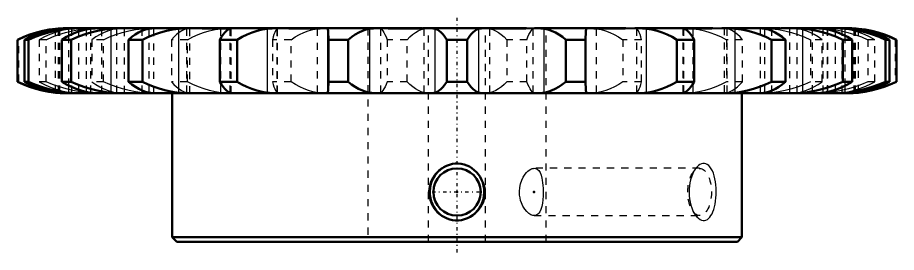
# Model space of a CAD drawing. Header units: millimetres. Extents: x -1 to 416, y -1 to 282.
# Drawn here: x 66.5 to 189.9, y 249.2 to 282.2 of the extents above; entities that cross this region are included whole.
import ezdxf

# ---------------------------------------------------------------- set-up
doc = ezdxf.new("R2010")
doc.units = ezdxf.units.MM
doc.linetypes.add('Center', pattern=[1.5, 0.45, -0.5, 0.05, -0.5])
doc.linetypes.add('Dashed', pattern=[2, 1, -1])
for name, color, linetype, lineweight in [('2d ConnectionPoints', 7, 'Continuous', 50), ('AM_4', 3, 'Continuous', 25), ('AM_5', 3, 'Continuous', 25), ('center', 4, 'Center', 25), ('hidden', 3, 'Dashed', 25), ('vis', 1, 'Continuous', 50)]:
    doc.layers.add(name, color=color, linetype=linetype, lineweight=lineweight)

# ---------------------------------------------------------------- blocks, each defined once
blk = doc.blocks.new('6_C_SPB10B23_N_25_0_in_C_SPB10B23_N_25_900')
at = {"layer": 'AM_4'}
for p, q in [((71.84, 280.57), (71.84, 280.66)), ((73.72, 279.68), (73.72, 280.66)), ((79.64, 271.68), (79.64, 280.66)), ((89.17, 271.68), (89.17, 280.66)), ((101.59, 271.68), (101.59, 280.66)), ((110.06, 271.68), (110.06, 280.66)), ((115.98, 271.68), (115.98, 280.66)), ((125.13, 271.68), (125.13, 280.66)), ((131.28, 271.68), (131.28, 280.66)), ((140.43, 271.68), (140.43, 280.66)), ((146.35, 271.68), (146.35, 280.66)), ((154.82, 271.68), (154.82, 280.66)), ((167.24, 271.68), (167.24, 280.66)), ((176.77, 271.68), (176.77, 280.66)), ((182.69, 279.68), (182.69, 280.66)), ((184.57, 280.57), (184.57, 280.66)), ((73.72, 271.68), (73.72, 272.66)), ((182.69, 271.68), (182.69, 272.66)), ((71.84, 271.68), (71.84, 271.77)), ((184.57, 271.68), (184.57, 271.77))]:
    blk.add_line(p, q, dxfattribs=at)
at = {"layer": 'AM_5'}
blk.add_arc((128.21, 257.72), 4, 75, 15, dxfattribs=at)
at = {"layer": 'center'}
for p, q in [((128.21, 249.22), (128.21, 282.24)), ((124.72, 257.72), (131.69, 257.72))]:
    blk.add_line(p, q, dxfattribs=at)
at = {"layer": 'hidden'}
for p, q in [((71.84, 271.77), (71.84, 280.57)), ((72.26, 271.68), (72.26, 280.66)), ((72.47, 271.68), (72.47, 280.66)), ((74.04, 280.75), (73.94, 280.75)), ((74.14, 271.68), (74.14, 280.66)), ((74.36, 280.72), (74.37, 280.72)), ((74.69, 280.72), (74.64, 280.73)), ((74.69, 280.72), (76.72, 280.72)), ((74.78, 280.72), (74.9, 280.73)), ((75.05, 280.72), (74.8, 280.73)), ((75.13, 271.62), (75.13, 280.72)), ((75.25, 280.74), (75.46, 280.75)), ((76.2, 271.68), (76.2, 280.66)), ((76.21, 271.62), (76.21, 280.72)), ((76.82, 271.68), (76.82, 280.66)), ((77.39, 280.72), (82.89, 280.72)), ((78.11, 280.75), (77.76, 280.74)), ((78.36, 271.62), (78.36, 280.72)), ((80.45, 271.68), (80.45, 280.66)), ((81.53, 271.62), (81.53, 280.72)), ((83.99, 271.68), (83.99, 280.66)), ((84.97, 271.68), (84.97, 280.66)), ((85.35, 280.72), (92.41, 280.72)), ((85.92, 280.75), (85.54, 280.74)), ((85.66, 271.61), (85.66, 280.74)), ((90.3, 271.68), (90.3, 280.66)), ((90.68, 271.6), (90.68, 280.75)), ((95.07, 271.68), (95.07, 280.66)), ((96.09, 280.72), (104.6, 280.72)), ((96.45, 280.75), (96.12, 280.75)), ((96.34, 271.68), (96.34, 280.66)), ((96.85, 280.75), (96.36, 280.74)), ((96.5, 271.61), (96.5, 280.74)), ((102.96, 271.68), (102.96, 280.66)), ((103, 271.64), (103, 280.71)), ((108.6, 271.68), (108.6, 280.66)), ((108.95, 280.72), (118.53, 280.72)), ((109.66, 280.75), (109, 280.75)), ((110.1, 280.75), (109.78, 280.74)), ((115.71, 280.72), (115.71, 250.72)), ((117.5, 271.68), (117.5, 280.66)), ((123.23, 280.72), (133.18, 280.72)), ((124.23, 280.75), (123.29, 280.75)), ((123.58, 271.68), (123.58, 280.66)), ((124.21, 250.72), (124.21, 280.72)), ((124.71, 280.75), (124.45, 280.74)), ((131.96, 280.74), (131.7, 280.75)), ((132.21, 250.72), (132.21, 280.72)), ((132.83, 271.68), (132.83, 280.66)), ((137.88, 280.72), (147.46, 280.72)), ((139.1, 280.75), (137.97, 280.75)), ((138.91, 271.68), (138.91, 280.66)), ((139.57, 280.75), (139.39, 280.74)), ((140.71, 250.72), (140.71, 280.72)), ((146.62, 280.74), (146.31, 280.75)), ((147.81, 271.68), (147.81, 280.66)), ((151.81, 280.72), (160.32, 280.72)), ((153.17, 280.75), (151.92, 280.75)), ((153.41, 280.71), (153.41, 271.64)), ((153.45, 271.68), (153.45, 280.66)), ((160.07, 280.74), (159.56, 280.75)), ((159.91, 280.74), (159.91, 271.61)), ((160.07, 271.68), (160.07, 280.66)), ((161.34, 271.68), (161.34, 280.66)), ((164, 280.72), (171.06, 280.72)), ((165.38, 280.75), (164.1, 280.75)), ((165.73, 280.75), (165.73, 271.6)), ((166.11, 271.68), (166.11, 280.66)), ((170.87, 280.74), (170.5, 280.75)), ((170.75, 280.74), (170.75, 271.61)), ((171.44, 271.68), (171.44, 280.66)), ((172.42, 271.68), (172.42, 280.66)), ((174.84, 280.75), (173.51, 280.75)), ((173.52, 280.72), (179.03, 280.72)), ((174.88, 280.72), (174.88, 271.62)), ((175.96, 271.68), (175.96, 280.66)), ((178.05, 280.72), (178.05, 271.62)), ((178.65, 280.74), (178.29, 280.75)), ((179.59, 271.68), (179.59, 280.66)), ((179.69, 280.72), (181.72, 280.72)), ((180.84, 280.75), (179.73, 280.75)), ((180.2, 280.72), (180.2, 271.62)), ((180.21, 271.68), (180.21, 280.66)), ((180.95, 280.75), (181.16, 280.74)), ((181.28, 280.72), (181.28, 271.62)), ((181.62, 280.73), (181.36, 280.72)), ((181.52, 280.73), (181.62, 280.72)), ((181.77, 280.73), (181.72, 280.72)), ((182.04, 280.72), (182.06, 280.72)), ((182.27, 271.68), (182.27, 280.66)), ((182.69, 280.74), (182.35, 280.75)), ((183.94, 271.68), (183.94, 280.66)), ((184.15, 271.68), (184.15, 280.66)), ((184.57, 271.77), (184.57, 280.57)), ((66.71, 279.12), (66.52, 279.12)), ((66.71, 273.22), (66.71, 279.12)), ((69.56, 279.12), (69.56, 273.22)), ((70.52, 279.12), (69.56, 279.12)), ((70.52, 273.22), (70.52, 279.12)), ((73.72, 272.66), (73.72, 279.68)), ((76.94, 279.12), (76.94, 273.22)), ((78.6, 279.12), (76.94, 279.12)), ((78.6, 273.22), (78.6, 279.12)), ((88.13, 279.12), (88.13, 273.22)), ((90.36, 279.12), (88.13, 279.12)), ((90.36, 273.22), (90.36, 279.12)), ((102.3, 279.12), (102.3, 273.22)), ((104.93, 279.12), (102.3, 279.12)), ((104.93, 273.22), (104.93, 279.12)), ((118.38, 279.12), (118.38, 273.22)), ((121.22, 279.12), (118.38, 279.12)), ((121.22, 273.22), (121.22, 279.12)), ((135.19, 279.12), (135.19, 273.22)), ((138.03, 279.12), (135.19, 279.12)), ((138.03, 273.22), (138.03, 279.12)), ((151.48, 279.12), (151.48, 273.22)), ((154.11, 279.12), (151.48, 279.12)), ((154.11, 273.22), (154.11, 279.12)), ((166.05, 279.12), (166.05, 273.22)), ((168.28, 279.12), (166.05, 279.12)), ((168.28, 273.22), (168.28, 279.12)), ((177.81, 279.12), (177.81, 273.22)), ((179.47, 279.12), (177.81, 279.12)), ((179.47, 273.22), (179.47, 279.12)), ((182.69, 272.66), (182.69, 279.68)), ((185.89, 279.12), (185.89, 273.22)), ((186.85, 279.12), (185.89, 279.12)), ((186.85, 273.22), (186.85, 279.12)), ((189.7, 279.12), (189.7, 273.22)), ((189.89, 279.12), (189.7, 279.12)), ((66.71, 273.22), (66.52, 273.22)), ((70.52, 273.22), (69.56, 273.22)), ((78.6, 273.22), (76.94, 273.22)), ((90.36, 273.22), (88.13, 273.22)), ((104.93, 273.22), (102.3, 273.22)), ((121.22, 273.22), (118.38, 273.22)), ((138.03, 273.22), (135.19, 273.22)), ((154.11, 273.22), (151.48, 273.22)), ((168.28, 273.22), (166.05, 273.22)), ((179.47, 273.22), (177.81, 273.22)), ((186.85, 273.22), (185.89, 273.22)), ((189.89, 273.22), (189.7, 273.22)), ((73.72, 271.6), (74.06, 271.6)), ((74.36, 271.62), (74.37, 271.62)), ((74.64, 271.62), (74.69, 271.62)), ((74.69, 271.62), (76.72, 271.62)), ((74.89, 271.62), (74.79, 271.62)), ((74.79, 271.61), (75.05, 271.62)), ((75.46, 271.6), (75.25, 271.6)), ((75.57, 271.6), (76.68, 271.6)), ((77.38, 271.62), (82.89, 271.62)), ((77.76, 271.6), (78.12, 271.6)), ((81.57, 271.6), (82.9, 271.6)), ((85.35, 271.62), (92.41, 271.62)), ((85.54, 271.6), (85.91, 271.6)), ((88.21, 271.62), (88.21, 271.6)), ((91.03, 271.6), (96.44, 271.6)), ((96.09, 271.62), (104.6, 271.62)), ((96.34, 271.6), (96.85, 271.6)), ((103.24, 271.6), (109.63, 271.6)), ((108.95, 271.62), (118.53, 271.62)), ((109.79, 271.6), (110.1, 271.6)), ((116.84, 271.6), (117.02, 271.6)), ((117.31, 271.6), (124.19, 271.6)), ((123.23, 271.62), (133.18, 271.62)), ((124.45, 271.6), (124.71, 271.6)), ((131.7, 271.6), (131.96, 271.6)), ((132.18, 271.6), (139.05, 271.6)), ((137.88, 271.62), (147.46, 271.62)), ((146.31, 271.6), (146.63, 271.6)), ((146.75, 271.6), (153.12, 271.6)), ((151.81, 271.62), (160.32, 271.62)), ((159.56, 271.6), (160.05, 271.6)), ((159.96, 271.6), (165.31, 271.6)), ((164, 271.62), (171.06, 271.62)), ((168.21, 271.6), (168.21, 271.62)), ((170.49, 271.6), (170.87, 271.6)), ((173.52, 271.62), (179.02, 271.62)), ((178.3, 271.6), (178.65, 271.6)), ((179.69, 271.62), (181.72, 271.62)), ((181.16, 271.6), (180.95, 271.6)), ((181.36, 271.62), (181.61, 271.61)), ((181.63, 271.62), (181.51, 271.61)), ((181.72, 271.62), (181.77, 271.62)), ((182.04, 271.62), (182.06, 271.62)), ((182.37, 271.6), (182.47, 271.6)), ((162.26, 261.05), (139.03, 261.05)), ((161.65, 260.93), (161.3, 260.44)), ((161.52, 260.73), (161.46, 260.63)), ((161.65, 260.94), (161.52, 260.73)), ((139.03, 254.4), (162.26, 254.4)), ((161.3, 255.01), (161.65, 254.51))]:
    blk.add_line(p, q, dxfattribs=at)
for points in [[(66.71, 279.12), (67.58, 279.51), (68.48, 279.84), (69.38, 280.12), (70.33, 280.36), (71.29, 280.54), (72.26, 280.66)], [(74.14, 280.66), (73.36, 280.54), (72.59, 280.37), (71.83, 280.14), (71.06, 279.86), (70.3, 279.52), (69.56, 279.12)], [(70.52, 279.12), (71.41, 279.51), (72.32, 279.84), (73.25, 280.12), (74.22, 280.36), (75.21, 280.54), (76.2, 280.66)], [(73.72, 280.74), (73.59, 280.74), (73.27, 280.73), (72.95, 280.72), (72.61, 280.69), (72.26, 280.66)], [(73.75, 280.74), (73.87, 280.74), (74.13, 280.73), (74.37, 280.72)], [(74.64, 280.73), (74.61, 280.73), (74.41, 280.74), (74.18, 280.74), (73.97, 280.75)], [(74.8, 280.73), (74.63, 280.74), (74.31, 280.74), (74.04, 280.75)], [(74.14, 280.66), (74.46, 280.7), (74.76, 280.72), (74.78, 280.72)], [(74.9, 280.73), (75.05, 280.74), (75.25, 280.74)], [(77.06, 280.72), (76.92, 280.72), (76.56, 280.69), (76.2, 280.66)], [(80.45, 280.66), (79.86, 280.54), (79.27, 280.37), (78.68, 280.14), (78.09, 279.86), (77.51, 279.52), (76.94, 279.12)], [(77.76, 280.74), (77.61, 280.74), (77.27, 280.73), (77.06, 280.72)], [(78.31, 280.72), (78.28, 280.73), (78.18, 280.74), (78.05, 280.74), (77.93, 280.75)], [(79.35, 280.72), (79.18, 280.73), (78.82, 280.74), (78.44, 280.74), (78.11, 280.75)], [(78.6, 279.12), (79.44, 279.51), (80.31, 279.84), (81.19, 280.12), (82.12, 280.36), (83.05, 280.54), (83.99, 280.66)], [(80.45, 280.66), (80.69, 280.7), (80.9, 280.72), (80.92, 280.72)], [(80.92, 280.72), (81.09, 280.74), (81.22, 280.74)], [(81.22, 280.74), (81.25, 280.74), (81.33, 280.75)], [(84.83, 280.72), (84.69, 280.72), (84.34, 280.69), (83.99, 280.66)], [(85.54, 280.74), (85.39, 280.74), (85.04, 280.73), (84.83, 280.72)], [(85.66, 280.74), (85.65, 280.74), (85.61, 280.75)], [(90.3, 280.66), (89.93, 280.54), (89.57, 280.37), (89.21, 280.14), (88.84, 279.86), (88.48, 279.52), (88.13, 279.12)], [(90.3, 280.66), (90.44, 280.7), (90.55, 280.72), (90.63, 280.74), (90.64, 280.74)], [(90.36, 279.12), (91.1, 279.51), (91.85, 279.84), (92.62, 280.12), (93.43, 280.36), (94.25, 280.54), (95.07, 280.66)], [(95.82, 280.72), (95.69, 280.72), (95.37, 280.69), (95.07, 280.66)], [(96.36, 280.74), (96.34, 280.74), (96.01, 280.73), (95.82, 280.72)], [(102.96, 280.66), (102.85, 280.54), (102.74, 280.37), (102.63, 280.14), (102.51, 279.86), (102.4, 279.52), (102.3, 279.12)], [(102.96, 280.66), (103, 280.7), (103, 280.71)], [(104.93, 279.12), (105.5, 279.51), (106.09, 279.84), (106.69, 280.12), (107.32, 280.36), (107.96, 280.54), (108.6, 280.66)], [(109.21, 280.72), (109.1, 280.72), (108.84, 280.69), (108.6, 280.66)], [(109.78, 280.74), (109.66, 280.74), (109.37, 280.73), (109.21, 280.72)], [(117.02, 280.74), (116.97, 280.74), (116.84, 280.75)], [(117.3, 280.72), (117.16, 280.74), (117.02, 280.74)], [(117.5, 280.66), (117.42, 280.7), (117.3, 280.72), (117.3, 280.72)], [(117.5, 280.66), (117.65, 280.54), (117.8, 280.37), (117.94, 280.14), (118.09, 279.86), (118.24, 279.52), (118.38, 279.12)], [(121.22, 279.12), (121.59, 279.51), (121.97, 279.84), (122.36, 280.12), (122.76, 280.36), (123.17, 280.54), (123.58, 280.66)], [(124.01, 280.72), (123.93, 280.72), (123.75, 280.69), (123.58, 280.66)], [(124.45, 280.74), (124.35, 280.74), (124.13, 280.73), (124.01, 280.72)], [(132.41, 280.72), (132.17, 280.74), (131.96, 280.74)], [(132.83, 280.66), (132.64, 280.7), (132.42, 280.72), (132.41, 280.72)], [(132.83, 280.66), (133.23, 280.54), (133.62, 280.37), (134.02, 280.14), (134.42, 279.86), (134.81, 279.52), (135.19, 279.12)], [(138.03, 279.12), (138.17, 279.51), (138.31, 279.84), (138.46, 280.12), (138.61, 280.36), (138.76, 280.54), (138.91, 280.66)], [(139.12, 280.72), (139.07, 280.72), (138.98, 280.69), (138.91, 280.66)], [(139.39, 280.74), (139.33, 280.74), (139.19, 280.73), (139.12, 280.72)], [(147.21, 280.72), (146.9, 280.74), (146.62, 280.74)], [(147.81, 280.66), (147.53, 280.7), (147.23, 280.72), (147.21, 280.72)], [(147.81, 280.66), (148.43, 280.54), (149.05, 280.37), (149.66, 280.14), (150.28, 279.86), (150.89, 279.52), (151.48, 279.12)], [(153.41, 280.71), (153.42, 280.69), (153.45, 280.66)], [(154.11, 279.12), (154.01, 279.51), (153.9, 279.84), (153.79, 280.12), (153.68, 280.36), (153.56, 280.54), (153.45, 280.66)], [(160.6, 280.72), (160.23, 280.74), (160.07, 280.74)], [(161.34, 280.66), (160.99, 280.7), (160.63, 280.72), (160.6, 280.72)], [(161.34, 280.66), (162.14, 280.54), (162.93, 280.37), (163.72, 280.14), (164.51, 279.86), (165.29, 279.52), (166.05, 279.12)], [(165.77, 280.74), (165.81, 280.73), (165.88, 280.72), (165.98, 280.69), (166.11, 280.66)], [(168.28, 279.12), (167.94, 279.51), (167.59, 279.84), (167.23, 280.12), (166.86, 280.36), (166.49, 280.54), (166.11, 280.66)], [(170.8, 280.75), (170.78, 280.75), (170.75, 280.74), (170.75, 280.74)], [(171.59, 280.72), (171.2, 280.74), (170.87, 280.74)], [(172.42, 280.66), (172.02, 280.7), (171.62, 280.72), (171.59, 280.72)], [(172.42, 280.66), (173.33, 280.54), (174.24, 280.37), (175.14, 280.14), (176.05, 279.86), (176.94, 279.52), (177.81, 279.12)], [(175.08, 280.75), (175.1, 280.75), (175.2, 280.74)], [(175.2, 280.74), (175.25, 280.74), (175.39, 280.73), (175.49, 280.72)], [(175.49, 280.72), (175.56, 280.72), (175.75, 280.69), (175.96, 280.66)], [(179.47, 279.12), (178.92, 279.51), (178.35, 279.84), (177.78, 280.12), (177.18, 280.36), (176.57, 280.54), (175.96, 280.66)], [(178.29, 280.75), (178.17, 280.75), (177.79, 280.74), (177.42, 280.73), (177.06, 280.72)], [(178.48, 280.75), (178.43, 280.75), (178.29, 280.74), (178.18, 280.73), (178.1, 280.72)], [(179.36, 280.72), (178.97, 280.74), (178.65, 280.74)], [(180.21, 280.66), (179.8, 280.7), (179.39, 280.72), (179.36, 280.72)], [(180.21, 280.66), (181.17, 280.54), (182.13, 280.37), (183.08, 280.14), (184.03, 279.86), (184.98, 279.52), (185.89, 279.12)], [(181.16, 280.74), (181.25, 280.74), (181.48, 280.73), (181.52, 280.73)], [(182.35, 280.75), (182.27, 280.75), (181.95, 280.74), (181.64, 280.73), (181.62, 280.73)], [(181.62, 280.72), (181.72, 280.72), (181.99, 280.69), (182.27, 280.66)], [(182.45, 280.75), (182.36, 280.75), (182.12, 280.74), (181.9, 280.73), (181.77, 280.73)], [(182.04, 280.72), (182.15, 280.73), (182.4, 280.74), (182.66, 280.74)], [(186.85, 279.12), (186.13, 279.51), (185.4, 279.84), (184.65, 280.12), (183.86, 280.36), (183.07, 280.54), (182.27, 280.66)], [(184.15, 280.66), (183.75, 280.7), (183.36, 280.72), (182.98, 280.74), (182.69, 280.74)], [(184.15, 280.66), (185.09, 280.54), (186.02, 280.37), (186.95, 280.14), (187.88, 279.86), (188.8, 279.52), (189.7, 279.12)], [(72.26, 271.68), (71.32, 271.8), (70.39, 271.98), (69.46, 272.2), (68.53, 272.49), (67.61, 272.83), (66.71, 273.22)], [(69.56, 273.22), (70.28, 272.84), (71.01, 272.5), (71.76, 272.22), (72.55, 271.99), (73.34, 271.81), (74.14, 271.68)], [(76.2, 271.68), (75.24, 271.8), (74.28, 271.98), (73.33, 272.2), (72.38, 272.49), (71.43, 272.83), (70.52, 273.22)], [(76.94, 273.22), (77.49, 272.84), (78.06, 272.5), (78.63, 272.22), (79.23, 271.99), (79.84, 271.81), (80.45, 271.68)], [(83.99, 271.68), (83.08, 271.8), (82.17, 271.98), (81.27, 272.2), (80.36, 272.49), (79.47, 272.83), (78.6, 273.22)], [(88.13, 273.22), (88.47, 272.84), (88.82, 272.5), (89.18, 272.22), (89.55, 271.99), (89.92, 271.81), (90.3, 271.68)], [(95.07, 271.68), (94.27, 271.8), (93.48, 271.98), (92.69, 272.2), (91.9, 272.49), (91.12, 272.83), (90.36, 273.22)], [(102.3, 273.22), (102.4, 272.84), (102.51, 272.5), (102.62, 272.22), (102.73, 271.99), (102.85, 271.81), (102.96, 271.68)], [(108.6, 271.68), (107.98, 271.8), (107.36, 271.98), (106.75, 272.2), (106.13, 272.49), (105.52, 272.83), (104.93, 273.22)], [(118.38, 273.22), (118.24, 272.84), (118.1, 272.5), (117.95, 272.22), (117.8, 271.99), (117.65, 271.81), (117.5, 271.68)], [(123.58, 271.68), (123.18, 271.8), (122.79, 271.98), (122.39, 272.2), (121.99, 272.49), (121.6, 272.83), (121.22, 273.22)], [(135.19, 273.22), (134.82, 272.84), (134.44, 272.5), (134.05, 272.22), (133.65, 271.99), (133.24, 271.81), (132.83, 271.68)], [(138.91, 271.68), (138.76, 271.8), (138.61, 271.98), (138.47, 272.2), (138.32, 272.49), (138.17, 272.83), (138.03, 273.22)], [(151.48, 273.22), (150.91, 272.84), (150.32, 272.5), (149.72, 272.22), (149.09, 271.99), (148.45, 271.81), (147.81, 271.68)], [(153.45, 271.68), (153.56, 271.8), (153.67, 271.98), (153.78, 272.2), (153.9, 272.49), (154.01, 272.83), (154.11, 273.22)], [(166.05, 273.22), (165.31, 272.84), (164.56, 272.5), (163.79, 272.22), (162.98, 271.99), (162.16, 271.81), (161.34, 271.68)], [(166.11, 271.68), (166.48, 271.8), (166.84, 271.98), (167.2, 272.2), (167.57, 272.49), (167.93, 272.83), (168.28, 273.22)], [(177.81, 273.22), (176.97, 272.84), (176.1, 272.5), (175.22, 272.22), (174.29, 271.99), (173.36, 271.81), (172.42, 271.68)], [(175.96, 271.68), (176.55, 271.8), (177.14, 271.98), (177.73, 272.2), (178.32, 272.49), (178.9, 272.83), (179.47, 273.22)], [(185.89, 273.22), (185, 272.84), (184.09, 272.5), (183.16, 272.22), (182.19, 271.99), (181.2, 271.81), (180.21, 271.68)], [(182.27, 271.68), (183.05, 271.8), (183.82, 271.98), (184.58, 272.2), (185.35, 272.49), (186.11, 272.83), (186.85, 273.22)], [(189.7, 273.22), (188.83, 272.84), (187.93, 272.5), (187.03, 272.22), (186.08, 271.99), (185.12, 271.81), (184.15, 271.68)], [(72.26, 271.68), (72.66, 271.65), (73.05, 271.62), (73.43, 271.61), (73.72, 271.6)], [(74.37, 271.62), (74.26, 271.62), (74.01, 271.61), (73.75, 271.6)], [(73.96, 271.6), (74.05, 271.6), (74.29, 271.6), (74.51, 271.61), (74.64, 271.62)], [(74.06, 271.6), (74.14, 271.6), (74.46, 271.6), (74.77, 271.61), (74.79, 271.61)], [(74.79, 271.62), (74.69, 271.63), (74.42, 271.65), (74.14, 271.68)], [(75.25, 271.6), (75.16, 271.6), (74.93, 271.61), (74.89, 271.62)], [(76.2, 271.68), (76.61, 271.65), (77.02, 271.62), (77.05, 271.62)], [(77.05, 271.62), (77.44, 271.61), (77.76, 271.6)], [(77.93, 271.6), (77.98, 271.6), (78.12, 271.6), (78.23, 271.61), (78.31, 271.62)], [(78.12, 271.6), (78.24, 271.6), (78.62, 271.6), (78.99, 271.61), (79.35, 271.62)], [(80.92, 271.62), (80.85, 271.63), (80.66, 271.65), (80.45, 271.68)], [(81.21, 271.6), (81.16, 271.6), (81.02, 271.61), (80.92, 271.62)], [(81.33, 271.6), (81.31, 271.6), (81.21, 271.6)], [(83.99, 271.68), (84.39, 271.65), (84.79, 271.62), (84.82, 271.62)], [(84.82, 271.62), (85.21, 271.61), (85.54, 271.6)], [(85.61, 271.6), (85.63, 271.6), (85.66, 271.6), (85.66, 271.61)], [(90.64, 271.61), (90.6, 271.61), (90.53, 271.63), (90.43, 271.65), (90.3, 271.68)], [(95.07, 271.68), (95.42, 271.65), (95.78, 271.62), (95.81, 271.62)], [(95.81, 271.62), (96.18, 271.61), (96.34, 271.6)], [(103, 271.64), (102.99, 271.65), (102.96, 271.68)], [(108.6, 271.68), (108.88, 271.65), (109.18, 271.62), (109.2, 271.62)], [(109.2, 271.62), (109.51, 271.61), (109.79, 271.6)], [(117.02, 271.6), (117.08, 271.6), (117.22, 271.61), (117.29, 271.62)], [(117.29, 271.62), (117.34, 271.63), (117.43, 271.65), (117.5, 271.68)], [(123.58, 271.68), (123.77, 271.65), (123.99, 271.62), (124, 271.62)], [(124, 271.62), (124.24, 271.61), (124.45, 271.6)], [(131.96, 271.6), (132.06, 271.6), (132.28, 271.61), (132.4, 271.62)], [(132.4, 271.62), (132.48, 271.63), (132.66, 271.65), (132.83, 271.68)], [(138.91, 271.68), (138.99, 271.65), (139.11, 271.62), (139.11, 271.62)], [(139.11, 271.62), (139.25, 271.61), (139.39, 271.6)], [(139.39, 271.6), (139.44, 271.6), (139.57, 271.6)], [(146.63, 271.6), (146.75, 271.6), (147.04, 271.61), (147.2, 271.62)], [(147.2, 271.62), (147.31, 271.63), (147.57, 271.65), (147.81, 271.68)], [(153.45, 271.68), (153.42, 271.65), (153.41, 271.64)], [(160.05, 271.6), (160.07, 271.6), (160.4, 271.61), (160.59, 271.62)], [(160.59, 271.62), (160.72, 271.63), (161.04, 271.65), (161.34, 271.68)], [(166.11, 271.68), (165.97, 271.65), (165.86, 271.62), (165.78, 271.61), (165.77, 271.61)], [(170.75, 271.61), (170.76, 271.6), (170.8, 271.6)], [(170.87, 271.6), (171.02, 271.6), (171.37, 271.61), (171.58, 271.62)], [(171.58, 271.62), (171.72, 271.63), (172.07, 271.65), (172.42, 271.68)], [(175.19, 271.6), (175.16, 271.6), (175.08, 271.6)], [(175.49, 271.62), (175.32, 271.61), (175.19, 271.6)], [(175.96, 271.68), (175.72, 271.65), (175.51, 271.62), (175.49, 271.62)], [(177.06, 271.62), (177.23, 271.62), (177.59, 271.61), (177.97, 271.6), (178.3, 271.6)], [(178.1, 271.62), (178.13, 271.62), (178.23, 271.61), (178.36, 271.6), (178.48, 271.6)], [(178.65, 271.6), (178.8, 271.6), (179.14, 271.61), (179.35, 271.62)], [(179.35, 271.62), (179.49, 271.63), (179.85, 271.65), (180.21, 271.68)], [(181.51, 271.61), (181.36, 271.61), (181.16, 271.6)], [(181.61, 271.61), (181.78, 271.61), (182.1, 271.6), (182.37, 271.6)], [(182.27, 271.68), (181.95, 271.65), (181.65, 271.62), (181.63, 271.62)], [(181.77, 271.62), (181.8, 271.62), (182, 271.61), (182.23, 271.6), (182.44, 271.6)], [(182.66, 271.6), (182.54, 271.6), (182.28, 271.61), (182.04, 271.62)], [(182.69, 271.6), (182.82, 271.6), (183.14, 271.61), (183.46, 271.63), (183.8, 271.65), (184.15, 271.68)], [(161.65, 254.51), (161.69, 254.47), (161.89, 254.22), (162.1, 254.02), (162.32, 253.87), (162.53, 253.78), (162.75, 253.73), (162.95, 253.73), (163.16, 253.78), (163.35, 253.87), (163.53, 254.01), (163.7, 254.18), (163.86, 254.4), (164.01, 254.66), (164.14, 254.95), (164.26, 255.28), (164.36, 255.64), (164.45, 256.03), (164.51, 256.44), (164.56, 256.88), (164.59, 257.34), (164.6, 257.79), (164.58, 258.26), (164.55, 258.72), (164.49, 259.16), (164.41, 259.59), (164.31, 259.99), (164.19, 260.37), (164.05, 260.7), (163.89, 260.99), (163.72, 261.24), (163.54, 261.43), (163.34, 261.58), (163.14, 261.67), (162.94, 261.72), (162.73, 261.71), (162.52, 261.66), (162.31, 261.57), (162.11, 261.43), (161.92, 261.25), (161.71, 261.01), (161.65, 260.94)], [(139.03, 254.4), (138.86, 254.41), (138.57, 254.51), (138.28, 254.69), (137.99, 254.96), (137.71, 255.3), (137.46, 255.71), (137.25, 256.19), (137.14, 256.53), (137.06, 256.89), (137, 257.26), (136.98, 257.81), (137.02, 258.36), (137.13, 258.88), (137.29, 259.37), (137.51, 259.82), (137.76, 260.21), (137.95, 260.44), (138.15, 260.64), (138.35, 260.8), (138.56, 260.92), (138.76, 261), (138.96, 261.04), (139.03, 261.05)], [(139.03, 261.05), (139.22, 261.02), (139.47, 260.91), (139.68, 260.72), (139.86, 260.45), (140.01, 260.09), (140.12, 259.67), (140.18, 259.36), (140.23, 259.02), (140.27, 258.66), (140.29, 258.2), (140.3, 257.72)], [(161.46, 260.63), (161.3, 260.3), (161.11, 259.82), (160.99, 259.43), (160.9, 259.01), (160.83, 258.58), (160.79, 258.12), (160.78, 257.66), (160.8, 257.2), (160.85, 256.74), (160.93, 256.3), (161.03, 255.87), (161.16, 255.47), (161.32, 255.09), (161.47, 254.79)], [(140.3, 257.72), (140.29, 257.18), (140.25, 256.64), (140.19, 256.14), (140.1, 255.69), (139.98, 255.28), (139.82, 254.94), (139.7, 254.75), (139.55, 254.6), (139.4, 254.49), (139.23, 254.42), (139.05, 254.4), (139.03, 254.4)], [(161.47, 254.79), (161.5, 254.75), (161.65, 254.51)]]:
    blk.add_lwpolyline(points, dxfattribs=at)
blk.add_ellipse((162.26, 257.72), major_axis=(0, -3.32), ratio=0.5, dxfattribs=at)
at = {"layer": 'vis'}
for p, q in [((73.21, 280.74), (73.49, 280.75)), ((75.57, 280.75), (73.48, 280.75)), ((73.49, 280.75), (73.75, 280.74)), ((77.89, 280.75), (75.64, 280.75)), ((76.72, 280.72), (77.39, 280.72)), ((81.57, 280.75), (77.91, 280.75)), ((91.03, 280.75), (81.64, 280.75)), ((82.89, 280.72), (85.35, 280.72)), ((96.12, 280.75), (91.1, 280.75)), ((92.41, 280.72), (96.09, 280.72)), ((103.24, 280.75), (96.48, 280.75)), ((109, 280.75), (103.29, 280.75)), ((104.6, 280.72), (108.95, 280.72)), ((117.31, 280.75), (109.66, 280.75)), ((123.29, 280.75), (117.36, 280.75)), ((118.53, 280.72), (123.23, 280.72)), ((132.18, 280.75), (124.23, 280.75)), ((137.97, 280.75), (132.22, 280.75)), ((133.18, 280.72), (137.88, 280.72)), ((137.88, 280.72), (139.1, 280.75)), ((146.76, 280.75), (139.1, 280.75)), ((151.92, 280.75), (146.79, 280.75)), ((147.46, 280.72), (151.81, 280.72)), ((151.81, 280.72), (153.17, 280.75)), ((159.92, 280.75), (153.17, 280.75)), ((164.1, 280.75), (159.97, 280.75)), ((160.32, 280.72), (164, 280.72)), ((164, 280.72), (165.37, 280.75)), ((170.81, 280.75), (165.38, 280.75)), ((173.51, 280.75), (170.83, 280.75)), ((171.06, 280.72), (173.52, 280.72)), ((178.5, 280.75), (174.84, 280.75)), ((179.73, 280.75), (178.56, 280.75)), ((179.03, 280.72), (179.69, 280.72)), ((182.93, 280.75), (180.84, 280.75)), ((182.66, 280.74), (182.92, 280.75)), ((182.92, 280.75), (183.2, 280.74)), ((66.52, 279.12), (66.52, 273.22)), ((67.47, 273.22), (67.47, 279.12)), ((67.47, 279.12), (68.05, 279.12)), ((68.05, 279.12), (68.05, 273.22)), ((72.73, 273.22), (72.73, 279.12)), ((72.73, 279.12), (74.05, 279.12)), ((74.05, 279.12), (74.05, 273.22)), ((82.11, 273.22), (82.11, 279.12)), ((82.11, 279.12), (84.07, 279.12)), ((84.07, 279.12), (84.07, 273.22)), ((94.9, 273.22), (94.9, 279.12)), ((94.9, 279.12), (97.35, 279.12)), ((97.35, 279.12), (97.35, 273.22)), ((110.17, 273.22), (110.17, 279.12)), ((110.17, 279.12), (112.93, 279.12)), ((112.93, 279.12), (112.93, 273.22)), ((126.77, 273.22), (126.77, 279.12)), ((126.77, 279.12), (129.64, 279.12)), ((129.64, 279.12), (129.64, 273.22)), ((143.48, 273.22), (143.48, 279.12)), ((143.48, 279.12), (146.24, 279.12)), ((146.24, 279.12), (146.24, 273.22)), ((159.06, 279.12), (161.51, 279.12)), ((159.06, 273.22), (159.06, 279.12)), ((161.51, 279.12), (161.51, 273.22)), ((172.34, 279.12), (174.3, 279.12)), ((172.34, 273.22), (172.34, 279.12)), ((174.3, 279.12), (174.3, 273.22)), ((182.36, 273.22), (182.36, 279.12)), ((182.36, 279.12), (183.68, 279.12)), ((183.68, 279.12), (183.68, 273.22)), ((188.36, 273.22), (188.36, 279.12)), ((188.36, 279.12), (188.94, 279.12)), ((188.94, 279.12), (188.94, 273.22)), ((189.89, 273.22), (189.89, 279.12)), ((67.47, 273.22), (68.05, 273.22)), ((72.73, 273.22), (74.05, 273.22)), ((82.11, 273.22), (84.07, 273.22)), ((94.9, 273.22), (97.35, 273.22)), ((110.17, 273.22), (112.93, 273.22)), ((126.77, 273.22), (129.64, 273.22)), ((143.48, 273.22), (146.24, 273.22)), ((159.06, 273.22), (161.51, 273.22)), ((172.34, 273.22), (174.3, 273.22)), ((182.36, 273.22), (183.68, 273.22)), ((188.36, 273.22), (188.94, 273.22)), ((73.49, 271.6), (73.21, 271.6)), ((73.48, 271.6), (75.57, 271.6)), ((73.75, 271.6), (73.49, 271.6)), ((76.68, 271.6), (77.85, 271.6)), ((77.38, 271.62), (76.72, 271.62)), ((77.91, 271.6), (81.57, 271.6)), ((85.35, 271.62), (82.89, 271.62)), ((82.9, 271.6), (85.58, 271.6)), ((85.6, 271.6), (91.03, 271.6)), ((88.21, 271.6), (88.21, 251.37)), ((92.41, 271.62), (91.04, 271.6)), ((96.09, 271.62), (92.41, 271.62)), ((96.49, 271.6), (103.24, 271.6)), ((104.6, 271.62), (103.24, 271.6)), ((108.95, 271.62), (104.6, 271.62)), ((109.65, 271.6), (117.31, 271.6)), ((118.53, 271.62), (117.31, 271.6)), ((123.23, 271.62), (118.53, 271.62)), ((124.23, 271.6), (132.18, 271.6)), ((137.88, 271.62), (133.18, 271.62)), ((139.1, 271.6), (146.75, 271.6)), ((151.81, 271.62), (147.46, 271.62)), ((153.17, 271.6), (159.92, 271.6)), ((164, 271.62), (160.32, 271.62)), ((165.38, 271.6), (170.81, 271.6)), ((168.21, 251.37), (168.21, 271.6)), ((170.81, 271.6), (174.77, 271.6)), ((173.52, 271.62), (171.06, 271.62)), ((174.84, 271.6), (178.5, 271.6)), ((178.52, 271.6), (180.77, 271.6)), ((179.69, 271.62), (179.02, 271.62)), ((180.84, 271.6), (182.93, 271.6)), ((182.92, 271.6), (182.66, 271.6)), ((183.2, 271.6), (182.92, 271.6)), ((88.21, 251.37), (88.86, 250.72)), ((88.21, 251.37), (168.21, 251.37)), ((88.86, 250.72), (167.56, 250.72)), ((167.56, 250.72), (168.21, 251.37))]:
    blk.add_line(p, q, dxfattribs=at)
for points in [[(71.84, 280.66), (70.94, 280.54), (70.04, 280.37), (69.16, 280.14), (68.26, 279.86), (67.38, 279.52), (66.52, 279.12)], [(67.47, 279.12), (68.26, 279.51), (69.06, 279.84), (69.88, 280.12), (70.73, 280.36), (71.6, 280.54), (72.47, 280.66)], [(73.72, 280.66), (72.76, 280.54), (71.81, 280.37), (70.86, 280.14), (69.91, 279.86), (68.97, 279.52), (68.05, 279.12)], [(71.84, 280.66), (72.22, 280.7), (72.59, 280.72), (72.94, 280.74), (73.21, 280.74)], [(73.97, 280.75), (73.91, 280.75), (73.61, 280.74), (73.35, 280.73), (73.08, 280.72), (72.78, 280.69), (72.47, 280.66)], [(72.73, 279.12), (73.37, 279.51), (74.03, 279.84), (74.7, 280.12), (75.4, 280.36), (76.1, 280.54), (76.82, 280.66)], [(73.72, 280.66), (74.13, 280.7), (74.53, 280.72), (74.94, 280.74), (75.34, 280.74), (75.59, 280.75)], [(79.64, 280.66), (78.7, 280.54), (77.75, 280.37), (76.82, 280.14), (75.88, 279.86), (74.96, 279.52), (74.05, 279.12)], [(75.59, 280.75), (75.7, 280.75), (76.06, 280.74), (76.4, 280.73), (76.72, 280.72)], [(77.93, 280.75), (77.89, 280.75), (77.69, 280.74), (77.5, 280.73), (77.3, 280.72), (77.07, 280.69), (76.82, 280.66)], [(79.64, 280.66), (80.05, 280.7), (80.46, 280.72), (80.89, 280.74), (81.31, 280.74), (81.57, 280.75)], [(81.57, 280.75), (81.71, 280.75), (82.11, 280.74), (82.5, 280.73), (82.89, 280.72)], [(82.11, 279.12), (82.56, 279.51), (83.02, 279.84), (83.49, 280.12), (83.98, 280.36), (84.47, 280.54), (84.97, 280.66)], [(89.17, 280.66), (88.3, 280.54), (87.44, 280.37), (86.6, 280.14), (85.74, 279.86), (84.89, 279.52), (84.07, 279.12)], [(85.61, 280.75), (85.6, 280.75), (85.51, 280.74), (85.41, 280.73), (85.29, 280.72), (85.14, 280.69), (84.97, 280.66)], [(89.17, 280.66), (89.54, 280.7), (89.93, 280.72), (90.34, 280.74), (90.76, 280.74), (91.04, 280.75)], [(91.04, 280.75), (91.17, 280.75), (91.58, 280.74), (92, 280.73), (92.41, 280.72)], [(94.9, 279.12), (95.13, 279.51), (95.36, 279.84), (95.59, 280.12), (95.84, 280.36), (96.09, 280.54), (96.34, 280.66)], [(96.09, 280.72), (96.17, 280.73), (96.3, 280.74), (96.4, 280.74), (96.46, 280.75)], [(96.5, 280.74), (96.49, 280.73), (96.47, 280.72), (96.41, 280.69), (96.34, 280.66)], [(96.46, 280.75), (96.47, 280.75), (96.5, 280.74), (96.5, 280.74)], [(101.59, 280.66), (100.87, 280.54), (100.16, 280.37), (99.45, 280.14), (98.74, 279.86), (98.04, 279.52), (97.35, 279.12)], [(101.59, 280.66), (101.9, 280.7), (102.24, 280.72), (102.61, 280.74), (102.99, 280.74), (103.24, 280.75)], [(103.24, 280.75), (103.37, 280.75), (103.77, 280.74), (104.18, 280.73), (104.6, 280.72)], [(108.95, 280.72), (109.07, 280.73), (109.3, 280.74), (109.51, 280.74), (109.66, 280.75)], [(109.66, 280.75), (109.69, 280.75), (109.84, 280.74), (109.93, 280.73), (110, 280.72), (110.04, 280.69), (110.06, 280.66)], [(110.17, 279.12), (110.15, 279.51), (110.13, 279.84), (110.12, 280.12), (110.1, 280.36), (110.08, 280.54), (110.06, 280.66)], [(115.98, 280.66), (115.46, 280.54), (114.95, 280.37), (114.44, 280.14), (113.93, 279.86), (113.42, 279.52), (112.93, 279.12)], [(115.98, 280.66), (116.21, 280.7), (116.47, 280.72), (116.77, 280.74), (117.09, 280.74), (117.31, 280.75)], [(117.31, 280.75), (117.42, 280.75), (117.77, 280.74), (118.14, 280.73), (118.53, 280.72)], [(123.23, 280.72), (123.39, 280.73), (123.71, 280.74), (124.01, 280.74), (124.23, 280.75)], [(124.23, 280.75), (124.29, 280.75), (124.54, 280.74), (124.72, 280.73), (124.88, 280.72), (125.02, 280.69), (125.13, 280.66)], [(126.77, 279.12), (126.51, 279.51), (126.25, 279.84), (125.98, 280.12), (125.7, 280.36), (125.42, 280.54), (125.13, 280.66)], [(131.28, 280.66), (131, 280.54), (130.72, 280.37), (130.45, 280.14), (130.17, 279.86), (129.9, 279.52), (129.64, 279.12)], [(131.28, 280.66), (131.41, 280.7), (131.58, 280.72), (131.78, 280.74), (132.01, 280.74), (132.18, 280.75)], [(132.18, 280.75), (132.26, 280.75), (132.54, 280.74), (132.85, 280.73), (133.18, 280.72)], [(139.1, 280.75), (139.18, 280.75), (139.51, 280.74), (139.77, 280.73), (140.01, 280.72), (140.23, 280.69), (140.43, 280.66)], [(143.48, 279.12), (143, 279.51), (142.51, 279.84), (142.01, 280.12), (141.49, 280.36), (140.96, 280.54), (140.43, 280.66)], [(146.35, 280.66), (146.33, 280.54), (146.31, 280.37), (146.29, 280.14), (146.28, 279.86), (146.26, 279.52), (146.24, 279.12)], [(146.35, 280.66), (146.37, 280.7), (146.43, 280.72), (146.52, 280.74), (146.65, 280.74), (146.75, 280.75)], [(146.75, 280.75), (146.81, 280.75), (146.99, 280.74), (147.21, 280.73), (147.46, 280.72)], [(153.17, 280.75), (153.25, 280.75), (153.65, 280.74), (153.96, 280.73), (154.26, 280.72), (154.55, 280.69), (154.82, 280.66)], [(159.06, 279.12), (158.39, 279.51), (157.71, 279.84), (157.02, 280.12), (156.3, 280.36), (155.56, 280.54), (154.82, 280.66)], [(159.91, 280.74), (159.93, 280.74), (159.95, 280.75)], [(160.07, 280.66), (159.99, 280.7), (159.93, 280.72), (159.91, 280.74), (159.91, 280.74)], [(159.95, 280.75), (159.97, 280.75), (160.05, 280.74), (160.17, 280.73), (160.32, 280.72)], [(160.07, 280.66), (160.32, 280.54), (160.56, 280.37), (160.8, 280.14), (161.04, 279.86), (161.27, 279.52), (161.51, 279.12)], [(165.37, 280.75), (165.47, 280.75), (165.9, 280.74), (166.24, 280.73), (166.58, 280.72), (166.92, 280.69), (167.24, 280.66)], [(172.34, 279.12), (171.54, 279.51), (170.72, 279.84), (169.89, 280.12), (169.02, 280.36), (168.13, 280.54), (167.24, 280.66)], [(171.44, 280.66), (171.24, 280.7), (171.08, 280.72), (170.95, 280.74), (170.85, 280.74), (170.8, 280.75)], [(171.44, 280.66), (171.92, 280.54), (172.4, 280.37), (172.88, 280.14), (173.36, 279.86), (173.84, 279.52), (174.3, 279.12)], [(173.52, 280.72), (173.7, 280.73), (174.09, 280.74), (174.49, 280.74), (174.84, 280.75)], [(174.84, 280.75), (174.92, 280.75), (175.35, 280.74), (175.7, 280.73), (176.05, 280.72), (176.41, 280.69), (176.77, 280.66)], [(182.36, 279.12), (181.48, 279.51), (180.58, 279.84), (179.67, 280.12), (178.71, 280.36), (177.74, 280.54), (176.77, 280.66)], [(179.59, 280.66), (179.31, 280.7), (179.05, 280.72), (178.81, 280.74), (178.6, 280.74), (178.48, 280.75)], [(179.59, 280.66), (180.29, 280.54), (180.97, 280.37), (181.65, 280.14), (182.34, 279.86), (183.02, 279.52), (183.68, 279.12)], [(179.69, 280.72), (179.84, 280.73), (180.17, 280.74), (180.52, 280.74), (180.82, 280.75)], [(180.82, 280.75), (180.91, 280.75), (181.31, 280.74), (181.64, 280.73), (181.98, 280.72), (182.33, 280.69), (182.69, 280.66)], [(183.94, 280.66), (183.58, 280.7), (183.25, 280.72), (182.92, 280.74), (182.62, 280.74), (182.45, 280.75)], [(188.36, 279.12), (187.47, 279.51), (186.55, 279.84), (185.63, 280.12), (184.66, 280.36), (183.68, 280.54), (182.69, 280.66)], [(183.2, 280.74), (183.32, 280.74), (183.61, 280.73), (183.92, 280.72), (184.24, 280.69), (184.57, 280.66)], [(183.94, 280.66), (184.79, 280.54), (185.63, 280.37), (186.46, 280.14), (187.3, 279.86), (188.13, 279.52), (188.94, 279.12)], [(189.89, 279.12), (189.06, 279.51), (188.2, 279.84), (187.33, 280.12), (186.42, 280.36), (185.5, 280.54), (184.57, 280.66)], [(66.52, 273.22), (67.35, 272.84), (68.21, 272.5), (69.08, 272.22), (69.99, 271.99), (70.91, 271.81), (71.84, 271.68)], [(72.47, 271.68), (71.62, 271.8), (70.78, 271.98), (69.95, 272.2), (69.11, 272.49), (68.28, 272.83), (67.47, 273.22)], [(68.05, 273.22), (68.94, 272.84), (69.86, 272.5), (70.78, 272.22), (71.75, 271.99), (72.73, 271.81), (73.72, 271.68)], [(76.82, 271.68), (76.12, 271.8), (75.44, 271.98), (74.76, 272.2), (74.07, 272.49), (73.39, 272.83), (72.73, 273.22)], [(74.05, 273.22), (74.93, 272.84), (75.83, 272.5), (76.74, 272.22), (77.7, 271.99), (78.67, 271.81), (79.64, 271.68)], [(84.97, 271.68), (84.49, 271.8), (84.01, 271.98), (83.53, 272.2), (83.05, 272.49), (82.57, 272.83), (82.11, 273.22)], [(84.07, 273.22), (84.87, 272.84), (85.69, 272.5), (86.52, 272.22), (87.39, 271.99), (88.28, 271.81), (89.17, 271.68)], [(96.34, 271.68), (96.09, 271.8), (95.85, 271.98), (95.61, 272.2), (95.37, 272.49), (95.14, 272.83), (94.9, 273.22)], [(97.35, 273.22), (98.02, 272.84), (98.7, 272.5), (99.39, 272.22), (100.11, 271.99), (100.85, 271.81), (101.59, 271.68)], [(110.06, 271.68), (110.08, 271.8), (110.1, 271.98), (110.12, 272.2), (110.13, 272.49), (110.15, 272.83), (110.17, 273.22)], [(112.93, 273.22), (113.41, 272.84), (113.9, 272.5), (114.4, 272.22), (114.92, 271.99), (115.45, 271.81), (115.98, 271.68)], [(125.13, 271.68), (125.41, 271.8), (125.69, 271.98), (125.96, 272.2), (126.24, 272.49), (126.51, 272.83), (126.77, 273.22)], [(129.64, 273.22), (129.9, 272.84), (130.16, 272.5), (130.43, 272.22), (130.71, 271.99), (130.99, 271.81), (131.28, 271.68)], [(140.43, 271.68), (140.95, 271.8), (141.46, 271.98), (141.97, 272.2), (142.48, 272.49), (142.99, 272.83), (143.48, 273.22)], [(146.24, 273.22), (146.26, 272.84), (146.28, 272.5), (146.29, 272.22), (146.31, 271.99), (146.33, 271.81), (146.35, 271.68)], [(154.82, 271.68), (155.54, 271.8), (156.25, 271.98), (156.96, 272.2), (157.67, 272.49), (158.37, 272.83), (159.06, 273.22)], [(161.51, 273.22), (161.28, 272.84), (161.05, 272.5), (160.82, 272.22), (160.57, 271.99), (160.32, 271.81), (160.07, 271.68)], [(167.24, 271.68), (168.11, 271.8), (168.97, 271.98), (169.81, 272.2), (170.67, 272.49), (171.52, 272.83), (172.34, 273.22)], [(174.3, 273.22), (173.85, 272.84), (173.39, 272.5), (172.92, 272.22), (172.43, 271.99), (171.94, 271.81), (171.44, 271.68)], [(176.77, 271.68), (177.71, 271.8), (178.66, 271.98), (179.59, 272.2), (180.53, 272.49), (181.45, 272.83), (182.36, 273.22)], [(183.68, 273.22), (183.04, 272.84), (182.38, 272.5), (181.71, 272.22), (181.01, 271.99), (180.31, 271.81), (179.59, 271.68)], [(182.69, 271.68), (183.65, 271.8), (184.6, 271.98), (185.55, 272.2), (186.5, 272.49), (187.44, 272.83), (188.36, 273.22)], [(188.94, 273.22), (188.15, 272.84), (187.35, 272.5), (186.53, 272.22), (185.68, 271.99), (184.81, 271.81), (183.94, 271.68)], [(184.57, 271.68), (185.47, 271.8), (186.37, 271.98), (187.25, 272.2), (188.15, 272.49), (189.03, 272.83), (189.89, 273.22)], [(73.21, 271.6), (73.09, 271.6), (72.8, 271.61), (72.49, 271.63), (72.17, 271.65), (71.84, 271.68)], [(72.47, 271.68), (72.83, 271.65), (73.16, 271.62), (73.49, 271.61), (73.79, 271.6), (73.96, 271.6)], [(75.59, 271.6), (75.5, 271.6), (75.1, 271.6), (74.77, 271.61), (74.43, 271.63), (74.08, 271.65), (73.72, 271.68)], [(76.72, 271.62), (76.57, 271.62), (76.24, 271.61), (75.89, 271.6), (75.59, 271.6)], [(76.82, 271.68), (77.1, 271.65), (77.36, 271.62), (77.6, 271.61), (77.81, 271.6), (77.93, 271.6)], [(81.57, 271.6), (81.49, 271.6), (81.06, 271.6), (80.71, 271.61), (80.36, 271.63), (80, 271.65), (79.64, 271.68)], [(82.89, 271.62), (82.71, 271.62), (82.32, 271.61), (81.92, 271.6), (81.57, 271.6)], [(84.97, 271.68), (85.17, 271.65), (85.33, 271.62), (85.46, 271.61), (85.56, 271.6), (85.61, 271.6)], [(91.04, 271.6), (90.94, 271.6), (90.51, 271.6), (90.17, 271.61), (89.83, 271.63), (89.49, 271.65), (89.17, 271.68)], [(96.46, 271.6), (96.44, 271.6), (96.36, 271.6), (96.24, 271.61), (96.09, 271.62)], [(96.34, 271.68), (96.42, 271.65), (96.48, 271.62), (96.5, 271.61), (96.5, 271.61)], [(96.5, 271.61), (96.48, 271.6), (96.46, 271.6)], [(103.24, 271.6), (103.16, 271.6), (102.76, 271.6), (102.45, 271.61), (102.15, 271.63), (101.86, 271.65), (101.59, 271.68)], [(109.66, 271.6), (109.6, 271.6), (109.42, 271.6), (109.2, 271.61), (108.95, 271.62)], [(110.06, 271.68), (110.04, 271.65), (109.98, 271.62), (109.89, 271.61), (109.76, 271.6), (109.66, 271.6)], [(117.31, 271.6), (117.23, 271.6), (116.9, 271.6), (116.64, 271.61), (116.4, 271.63), (116.18, 271.65), (115.98, 271.68)], [(124.23, 271.6), (124.15, 271.6), (123.87, 271.6), (123.56, 271.61), (123.23, 271.62)], [(125.13, 271.68), (125, 271.65), (124.83, 271.62), (124.63, 271.61), (124.4, 271.6), (124.23, 271.6)], [(132.18, 271.6), (132.12, 271.6), (131.87, 271.6), (131.69, 271.61), (131.53, 271.63), (131.39, 271.65), (131.28, 271.68)], [(133.18, 271.62), (133.02, 271.62), (132.7, 271.61), (132.4, 271.6), (132.18, 271.6)], [(139.1, 271.6), (138.99, 271.6), (138.64, 271.6), (138.27, 271.61), (137.88, 271.62)], [(140.43, 271.68), (140.2, 271.65), (139.94, 271.62), (139.64, 271.61), (139.32, 271.6), (139.1, 271.6)], [(146.75, 271.6), (146.72, 271.6), (146.57, 271.6), (146.48, 271.61), (146.41, 271.63), (146.37, 271.65), (146.35, 271.68)], [(147.46, 271.62), (147.34, 271.62), (147.11, 271.61), (146.9, 271.6), (146.75, 271.6)], [(153.17, 271.6), (153.04, 271.6), (152.64, 271.6), (152.23, 271.61), (151.81, 271.62)], [(154.82, 271.68), (154.51, 271.65), (154.17, 271.62), (153.8, 271.61), (153.42, 271.6), (153.17, 271.6)], [(159.91, 271.61), (159.92, 271.61), (159.94, 271.63), (160, 271.65), (160.07, 271.68)], [(159.95, 271.6), (159.94, 271.6), (159.91, 271.6), (159.91, 271.61)], [(160.32, 271.62), (160.24, 271.62), (160.11, 271.61), (160.01, 271.6), (159.95, 271.6)], [(165.37, 271.6), (165.24, 271.6), (164.83, 271.6), (164.41, 271.61), (164, 271.62)], [(167.24, 271.68), (166.87, 271.65), (166.48, 271.62), (166.07, 271.61), (165.65, 271.6), (165.37, 271.6)], [(170.8, 271.6), (170.81, 271.6), (170.9, 271.6), (171, 271.61), (171.12, 271.63), (171.27, 271.65), (171.44, 271.68)], [(174.84, 271.6), (174.7, 271.6), (174.3, 271.6), (173.91, 271.61), (173.52, 271.62)], [(176.77, 271.68), (176.36, 271.65), (175.95, 271.62), (175.52, 271.61), (175.1, 271.6), (174.84, 271.6)], [(178.48, 271.6), (178.52, 271.6), (178.72, 271.6), (178.91, 271.61), (179.11, 271.63), (179.34, 271.65), (179.59, 271.68)], [(180.82, 271.6), (180.71, 271.6), (180.35, 271.6), (180.01, 271.61), (179.69, 271.62)], [(182.69, 271.68), (182.28, 271.65), (181.88, 271.62), (181.47, 271.61), (181.07, 271.6), (180.82, 271.6)], [(182.44, 271.6), (182.5, 271.6), (182.8, 271.6), (183.06, 271.61), (183.33, 271.63), (183.63, 271.65), (183.94, 271.68)], [(184.57, 271.68), (184.19, 271.65), (183.82, 271.62), (183.47, 271.61), (183.2, 271.6)], [(125.45, 260.49), (125.87, 260.88), (126.34, 261.21), (126.73, 261.41), (127.14, 261.56), (127.56, 261.66), (127.97, 261.71), (128.39, 261.72), (128.8, 261.67), (129.2, 261.58), (129.59, 261.45), (129.95, 261.28), (130.31, 261.06), (130.63, 260.81), (130.93, 260.52), (131.21, 260.19), (131.45, 259.83), (131.65, 259.45), (131.81, 259.03), (131.93, 258.59), (132, 258.15), (132.02, 257.69), (131.99, 257.22), (131.91, 256.77), (131.78, 256.32), (131.6, 255.89), (131.37, 255.48), (131.09, 255.11), (130.78, 254.77), (130.43, 254.47), (130.06, 254.23), (129.67, 254.03), (129.25, 253.88), (128.84, 253.78), (128.42, 253.73), (128, 253.73), (127.59, 253.77), (127.2, 253.87), (126.81, 254), (126.44, 254.18), (126.09, 254.39), (125.77, 254.64), (125.46, 254.94), (125.19, 255.27), (124.96, 255.62), (124.75, 256.02), (124.59, 256.43), (124.48, 256.86), (124.41, 257.32), (124.39, 257.78), (124.42, 258.24), (124.5, 258.7), (124.64, 259.14), (124.82, 259.57), (125.1, 260.05), (125.45, 260.49)]]:
    blk.add_lwpolyline(points, dxfattribs=at)
blk.add_circle((128.21, 257.72), 3.32, dxfattribs=at)
for centre, start, end in [((73.48, 264.75), 90.0655, 90.9775), ((182.93, 264.75), 89.0164, 90), ((73.48, 287.6), 269.0164, 270), ((182.93, 287.6), 270.0655, 270.9775)]:
    blk.add_arc(centre, 16, start, end, dxfattribs=at)

msp = doc.modelspace()

# ---------------------------------------------------------------- linework, layer by layer
at = {"layer": '2d ConnectionPoints'}
for p in [(128.21, 257.72), (139.03, 257.72)]:
    msp.add_point(p, dxfattribs=at)

# ---------------------------------------------------------------- block references
msp.add_blockref('6_C_SPB10B23_N_25_0_in_C_SPB10B23_N_25_900', (0, 0))

doc.saveas('drawing.dxf')
